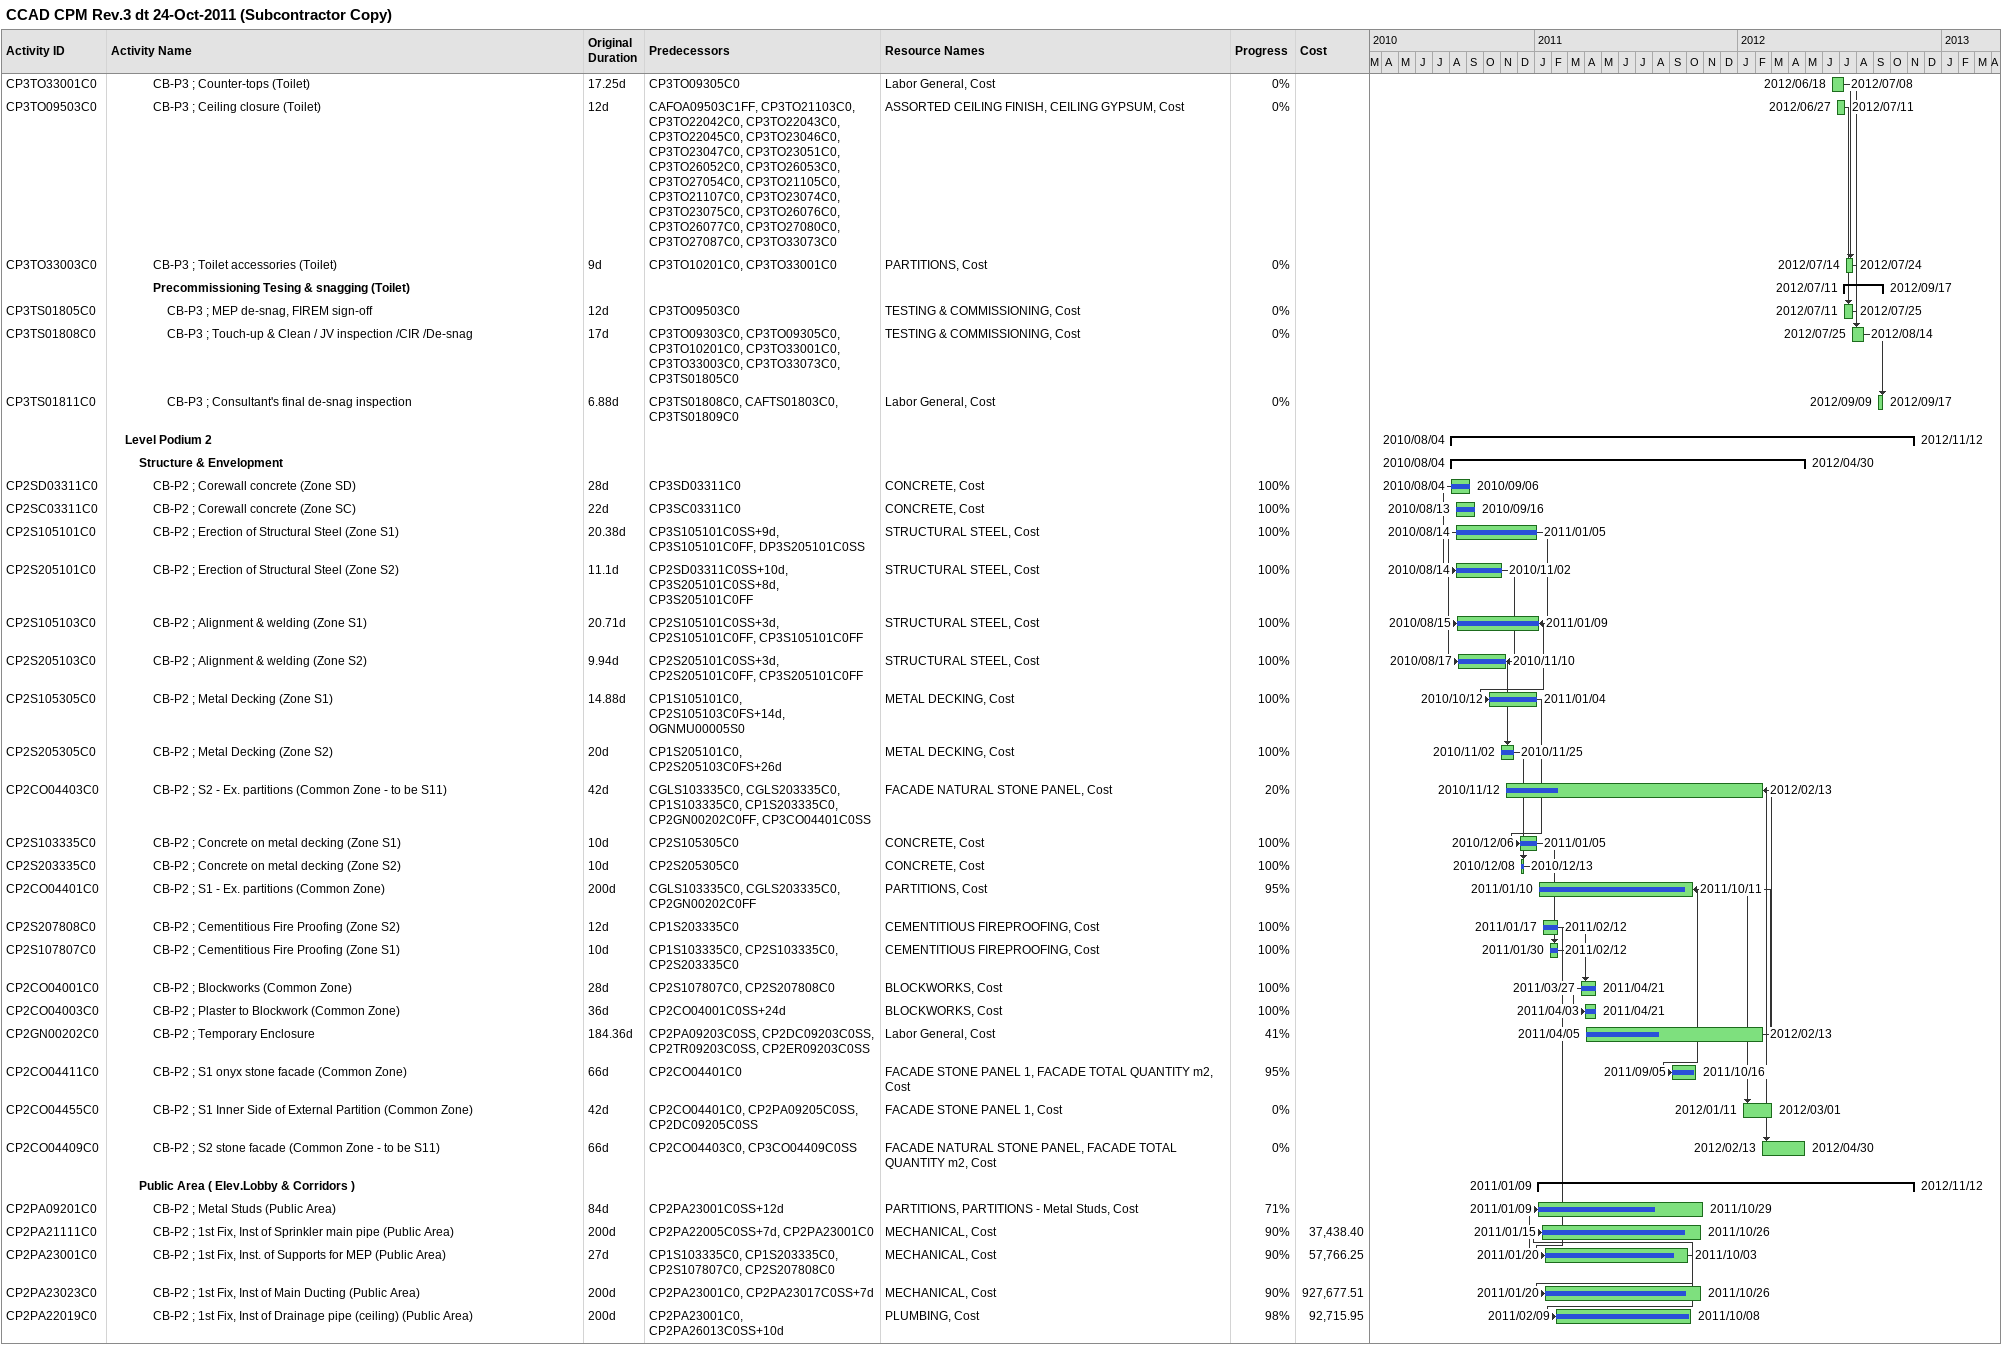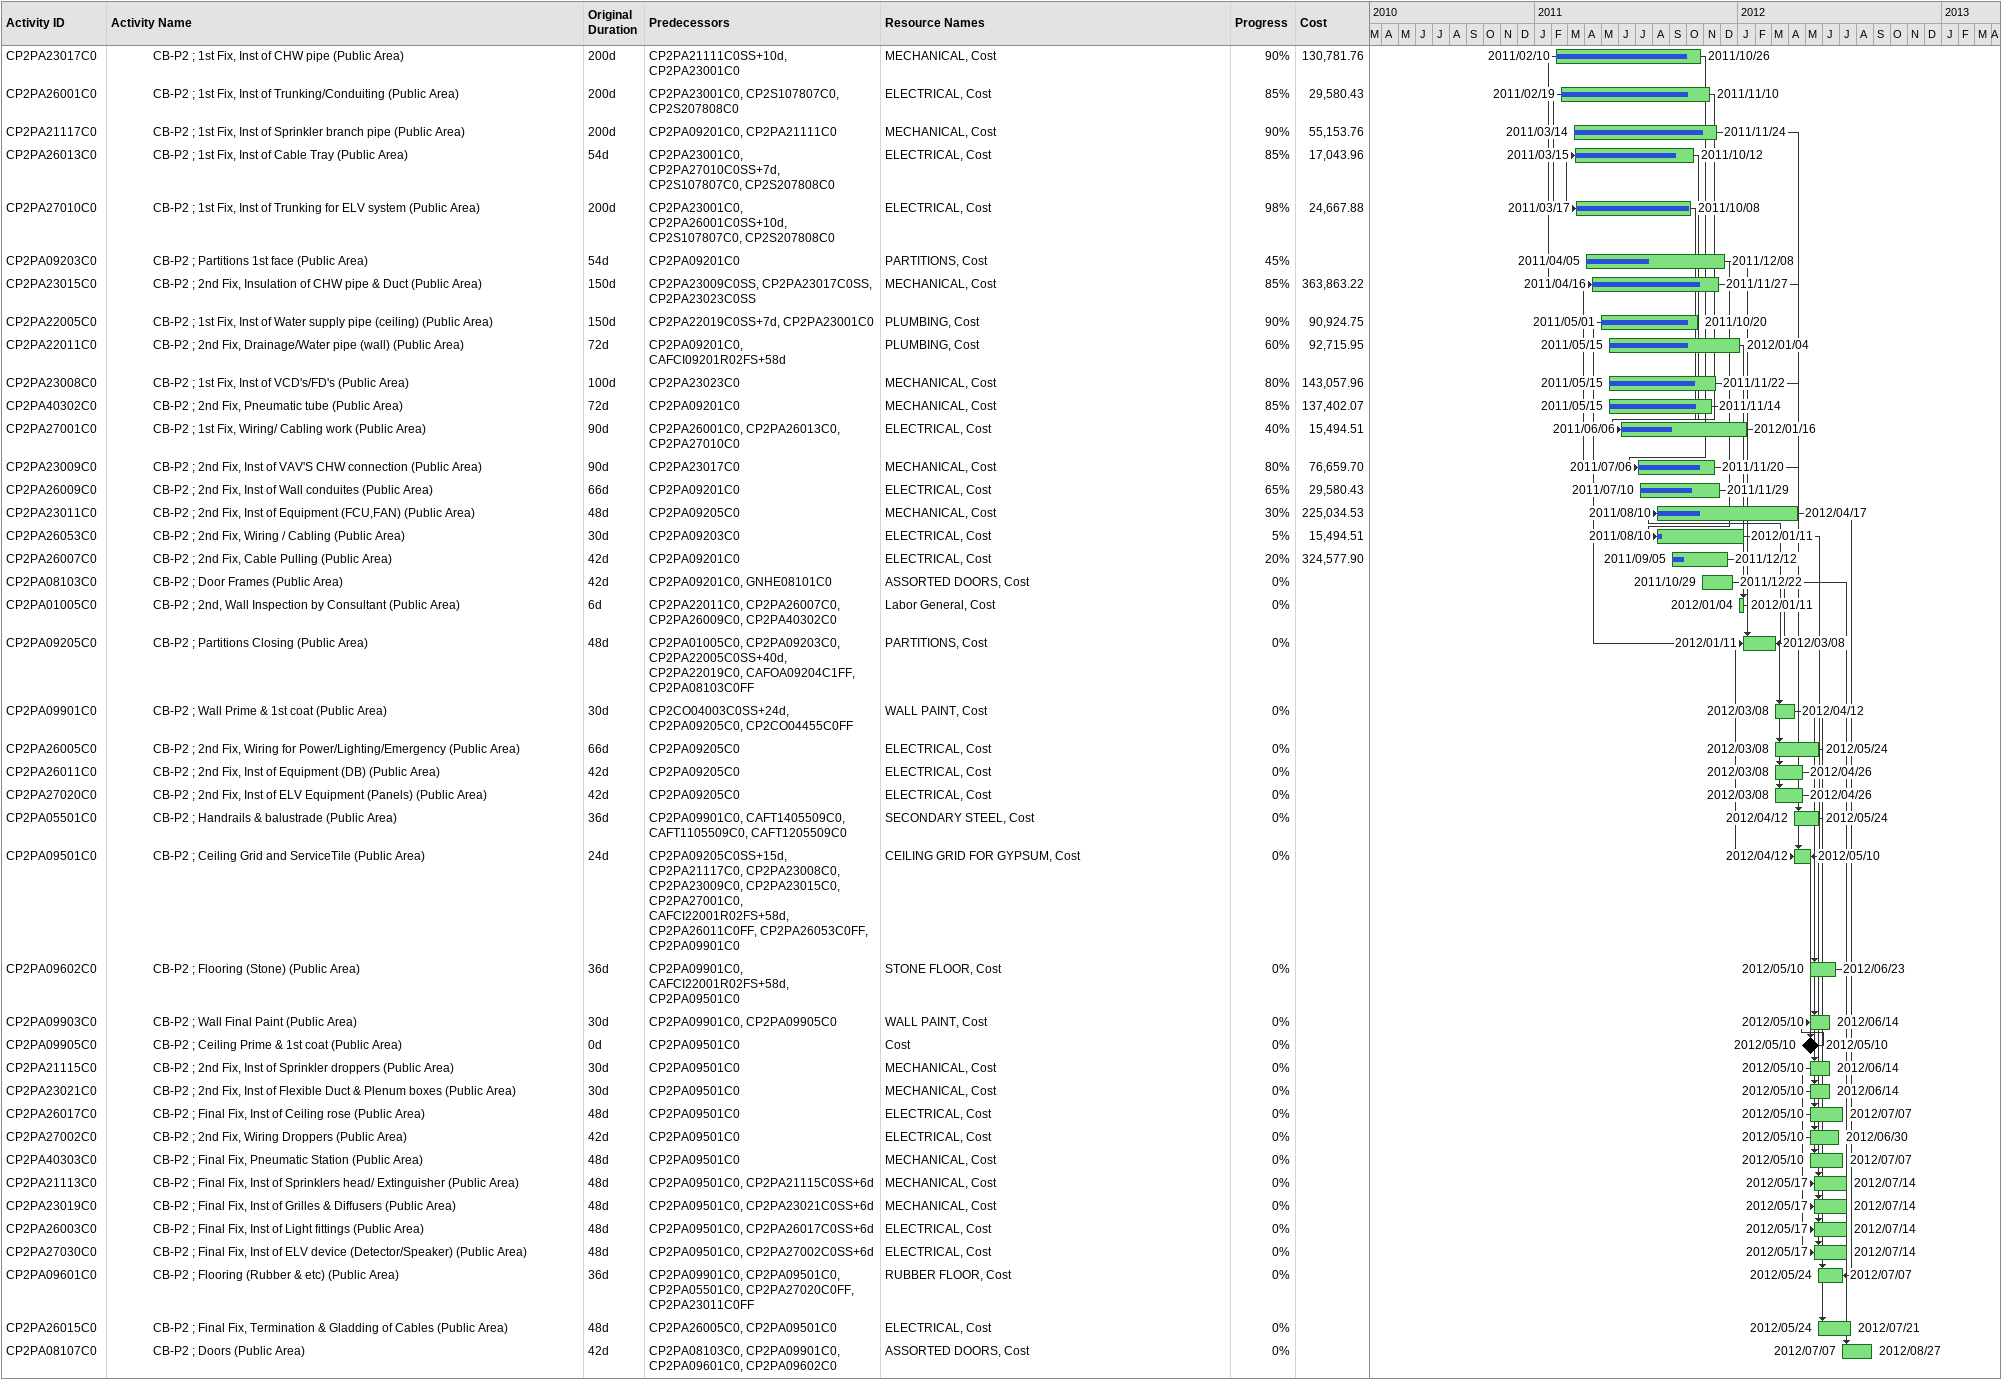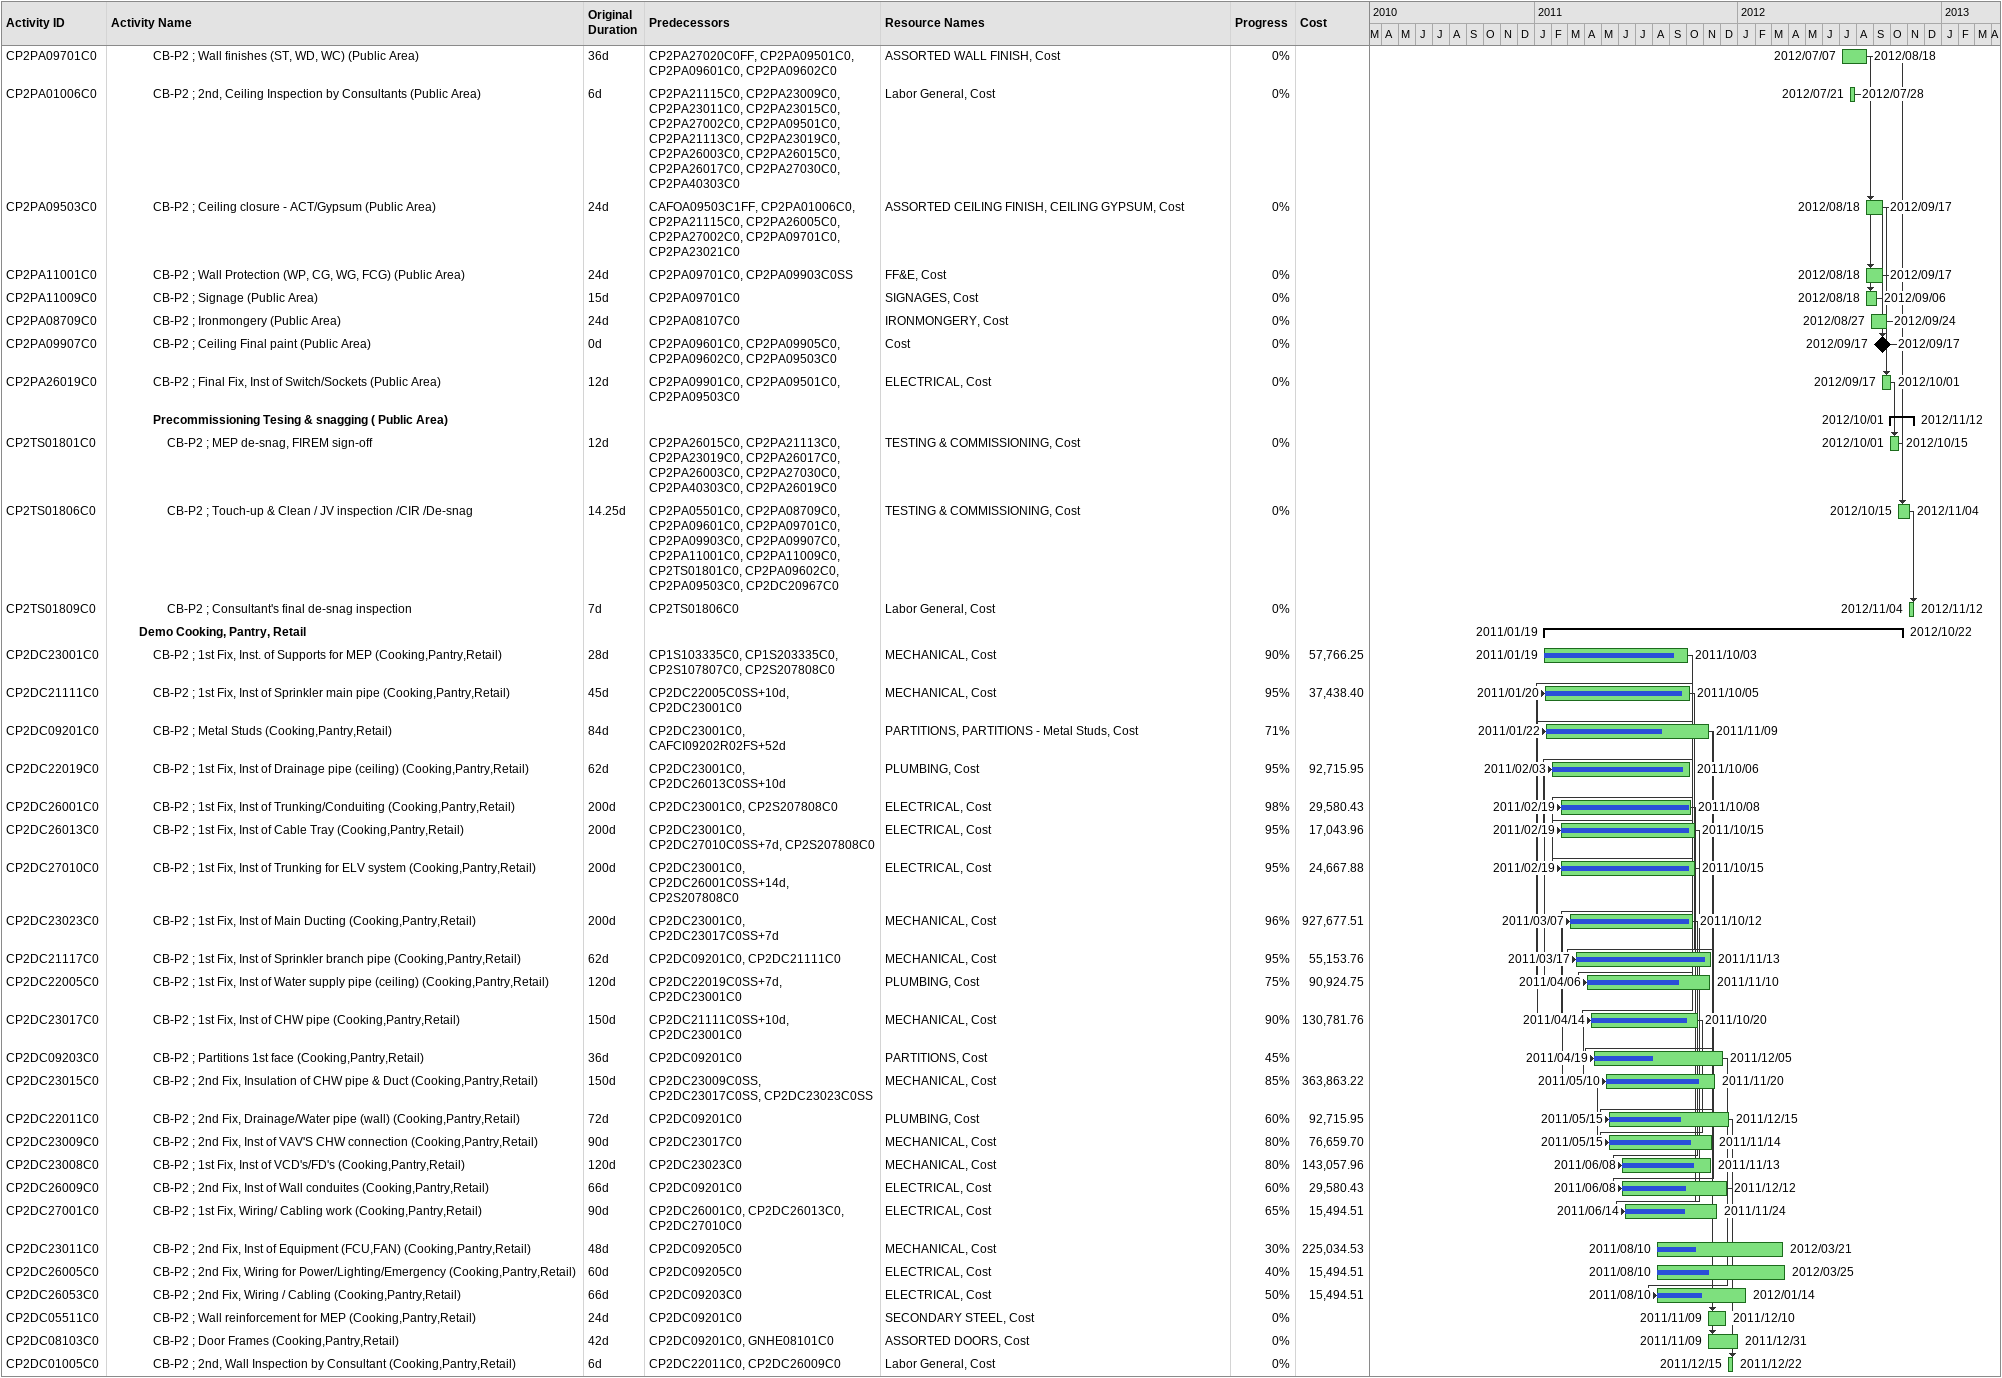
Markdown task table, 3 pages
CCAD CPM Rev.3 dt 24-Oct-2011 (Subcontractor Copy)

| ID | Level | Task | Original duration | Start | Finish | Predecessors | Resources | % complete | Cost |
|---|---|---|---|---|---|---|---|---|---|
| CP3TO33001C0 | 4 | CB-P3 ; Counter-tops (Toilet) | 17.25d | 2012-06-18 | 2012-07-08 | CP3TO09305C0 | Labor General, Cost | 0 |  |
| CP3TO09503C0 | 4 | CB-P3 ; Ceiling closure (Toilet) | 12d | 2012-06-27 | 2012-07-11 | CAFOA09503C1FF, CP3TO21103C0, CP3TO22042C0, CP3TO22043C0, CP3TO22045C0, CP3TO23046C0, CP3TO23047C0, CP3TO23051C0, CP3TO26052C0, CP3TO26053C0, CP3TO27054C0, CP3TO21105C0, CP3TO21107C0, CP3TO23074C0, CP3TO23075C0, CP3TO26076C0, CP3TO26077C0, CP3TO27080C0, CP3TO27087C0, CP3TO33073C0 | ASSORTED CEILING FINISH, CEILING GYPSUM, Cost | 0 |  |
| CP3TO33003C0 | 4 | CB-P3 ; Toilet accessories (Toilet) | 9d | 2012-07-14 | 2012-07-24 | CP3TO10201C0, CP3TO33001C0 | PARTITIONS, Cost | 0 |  |
|  | 4 | **Precommissioning Tesing & snagging (Toilet)** |  | 2012-07-11 | 2012-09-17 |  |  |  |  |
| CP3TS01805C0 | 5 | CB-P3 ; MEP de-snag, FIREM sign-off | 12d | 2012-07-11 | 2012-07-25 | CP3TO09503C0 | TESTING & COMMISSIONING, Cost | 0 |  |
| CP3TS01808C0 | 5 | CB-P3 ; Touch-up & Clean / JV inspection /CIR /De-snag | 17d | 2012-07-25 | 2012-08-14 | CP3TO09303C0, CP3TO09305C0, CP3TO10201C0, CP3TO33001C0, CP3TO33003C0, CP3TO33073C0, CP3TS01805C0 | TESTING & COMMISSIONING, Cost | 0 |  |
| CP3TS01811C0 | 5 | CB-P3 ; Consultant's final de-snag inspection | 6.88d | 2012-09-09 | 2012-09-17 | CP3TS01808C0, CAFTS01803C0, CP3TS01809C0 | Labor General, Cost | 0 |  |
|  | 2 | **Level Podium 2** |  | 2010-08-04 | 2012-11-12 |  |  |  |  |
|  | 3 | **Structure & Envelopment** |  | 2010-08-04 | 2012-04-30 |  |  |  |  |
| CP2SD03311C0 | 4 | CB-P2 ; Corewall concrete (Zone SD) | 28d | 2010-08-04 | 2010-09-06 | CP3SD03311C0 | CONCRETE, Cost | 100 |  |
| CP2SC03311C0 | 4 | CB-P2 ; Corewall concrete (Zone SC) | 22d | 2010-08-13 | 2010-09-16 | CP3SC03311C0 | CONCRETE, Cost | 100 |  |
| CP2S105101C0 | 4 | CB-P2 ; Erection of Structural Steel (Zone S1) | 20.38d | 2010-08-14 | 2011-01-05 | CP3S105101C0SS+9d, CP3S105101C0FF, DP3S205101C0SS | STRUCTURAL STEEL, Cost | 100 |  |
| CP2S205101C0 | 4 | CB-P2 ; Erection of Structural Steel (Zone S2) | 11.1d | 2010-08-14 | 2010-11-02 | CP2SD03311C0SS+10d, CP3S205101C0SS+8d, CP3S205101C0FF | STRUCTURAL STEEL, Cost | 100 |  |
| CP2S105103C0 | 4 | CB-P2 ; Alignment & welding (Zone S1) | 20.71d | 2010-08-15 | 2011-01-09 | CP2S105101C0SS+3d, CP2S105101C0FF, CP3S105101C0FF | STRUCTURAL STEEL, Cost | 100 |  |
| CP2S205103C0 | 4 | CB-P2 ; Alignment & welding (Zone S2) | 9.94d | 2010-08-17 | 2010-11-10 | CP2S205101C0SS+3d, CP2S205101C0FF, CP3S205101C0FF | STRUCTURAL STEEL, Cost | 100 |  |
| CP2S105305C0 | 4 | CB-P2 ; Metal Decking (Zone S1) | 14.88d | 2010-10-12 | 2011-01-04 | CP1S105101C0, CP2S105103C0FS+14d, OGNMU00005S0 | METAL DECKING, Cost | 100 |  |
| CP2S205305C0 | 4 | CB-P2 ; Metal Decking (Zone S2) | 20d | 2010-11-02 | 2010-11-25 | CP1S205101C0, CP2S205103C0FS+26d | METAL DECKING, Cost | 100 |  |
| CP2CO04403C0 | 4 | CB-P2 ; S2 - Ex. partitions (Common Zone - to be S11) | 42d | 2010-11-12 | 2012-02-13 | CGLS103335C0, CGLS203335C0, CP1S103335C0, CP1S203335C0, CP2GN00202C0FF, CP3CO04401C0SS | FACADE NATURAL STONE PANEL, Cost | 20 |  |
| CP2S103335C0 | 4 | CB-P2 ; Concrete on metal decking (Zone S1) | 10d | 2010-12-06 | 2011-01-05 | CP2S105305C0 | CONCRETE, Cost | 100 |  |
| CP2S203335C0 | 4 | CB-P2 ; Concrete on metal decking (Zone S2) | 10d | 2010-12-08 | 2010-12-13 | CP2S205305C0 | CONCRETE, Cost | 100 |  |
| CP2CO04401C0 | 4 | CB-P2 ; S1 - Ex. partitions (Common Zone) | 200d | 2011-01-10 | 2011-10-11 | CGLS103335C0, CGLS203335C0, CP2GN00202C0FF | PARTITIONS, Cost | 95 |  |
| CP2S207808C0 | 4 | CB-P2 ; Cementitious Fire Proofing (Zone S2) | 12d | 2011-01-17 | 2011-02-12 | CP1S203335C0 | CEMENTITIOUS FIREPROOFING, Cost | 100 |  |
| CP2S107807C0 | 4 | CB-P2 ; Cementitious Fire Proofing (Zone S1) | 10d | 2011-01-30 | 2011-02-12 | CP1S103335C0, CP2S103335C0, CP2S203335C0 | CEMENTITIOUS FIREPROOFING, Cost | 100 |  |
| CP2CO04001C0 | 4 | CB-P2 ; Blockworks (Common Zone) | 28d | 2011-03-27 | 2011-04-21 | CP2S107807C0, CP2S207808C0 | BLOCKWORKS, Cost | 100 |  |
| CP2CO04003C0 | 4 | CB-P2 ; Plaster to Blockwork (Common Zone) | 36d | 2011-04-03 | 2011-04-21 | CP2CO04001C0SS+24d | BLOCKWORKS, Cost | 100 |  |
| CP2GN00202C0 | 4 | CB-P2 ; Temporary Enclosure | 184.36d | 2011-04-05 | 2012-02-13 | CP2PA09203C0SS, CP2DC09203C0SS, CP2TR09203C0SS, CP2ER09203C0SS | Labor General, Cost | 41 |  |
| CP2CO04411C0 | 4 | CB-P2 ; S1 onyx stone facade (Common Zone) | 66d | 2011-09-05 | 2011-10-16 | CP2CO04401C0 | FACADE STONE PANEL 1, FACADE TOTAL QUANTITY m2, Cost | 95 |  |
| CP2CO04455C0 | 4 | CB-P2 ; S1 Inner Side of External Partition (Common Zone) | 42d | 2012-01-11 | 2012-03-01 | CP2CO04401C0, CP2PA09205C0SS, CP2DC09205C0SS | FACADE STONE PANEL 1, Cost | 0 |  |
| CP2CO04409C0 | 4 | CB-P2 ; S2 stone facade (Common Zone - to be S11) | 66d | 2012-02-13 | 2012-04-30 | CP2CO04403C0, CP3CO04409C0SS | FACADE NATURAL STONE PANEL, FACADE TOTAL QUANTITY m2, Cost | 0 |  |
|  | 3 | **Public Area ( Elev.Lobby & Corridors )** |  | 2011-01-09 | 2012-11-12 |  |  |  |  |
| CP2PA09201C0 | 4 | CB-P2 ; Metal Studs (Public Area) | 84d | 2011-01-09 | 2011-10-29 | CP2PA23001C0SS+12d | PARTITIONS, PARTITIONS - Metal Studs, Cost | 71 |  |
| CP2PA21111C0 | 4 | CB-P2 ; 1st Fix, Inst of Sprinkler main pipe (Public Area) | 200d | 2011-01-15 | 2011-10-26 | CP2PA22005C0SS+7d, CP2PA23001C0 | MECHANICAL, Cost | 90 | 37438.40 |
| CP2PA23001C0 | 4 | CB-P2 ; 1st Fix, Inst. of Supports for MEP (Public Area) | 27d | 2011-01-20 | 2011-10-03 | CP1S103335C0, CP1S203335C0, CP2S107807C0, CP2S207808C0 | MECHANICAL, Cost | 90 | 57766.25 |
| CP2PA23023C0 | 4 | CB-P2 ; 1st Fix, Inst of Main Ducting (Public Area) | 200d | 2011-01-20 | 2011-10-26 | CP2PA23001C0, CP2PA23017C0SS+7d | MECHANICAL, Cost | 90 | 927677.51 |
| CP2PA22019C0 | 4 | CB-P2 ; 1st Fix, Inst of Drainage pipe (ceiling) (Public Area) | 200d | 2011-02-09 | 2011-10-08 | CP2PA23001C0, CP2PA26013C0SS+10d | PLUMBING, Cost | 98 | 92715.95 |
| CP2PA23017C0 | 4 | CB-P2 ; 1st Fix, Inst of CHW pipe (Public Area) | 200d | 2011-02-10 | 2011-10-26 | CP2PA21111C0SS+10d, CP2PA23001C0 | MECHANICAL, Cost | 90 | 130781.76 |
| CP2PA26001C0 | 4 | CB-P2 ; 1st Fix, Inst of Trunking/Conduiting (Public Area) | 200d | 2011-02-19 | 2011-11-10 | CP2PA23001C0, CP2S107807C0, CP2S207808C0 | ELECTRICAL, Cost | 85 | 29580.43 |
| CP2PA21117C0 | 4 | CB-P2 ; 1st Fix, Inst of Sprinkler branch pipe (Public Area) | 200d | 2011-03-14 | 2011-11-24 | CP2PA09201C0, CP2PA21111C0 | MECHANICAL, Cost | 90 | 55153.76 |
| CP2PA26013C0 | 4 | CB-P2 ; 1st Fix, Inst of Cable Tray (Public Area) | 54d | 2011-03-15 | 2011-10-12 | CP2PA23001C0, CP2PA27010C0SS+7d, CP2S107807C0, CP2S207808C0 | ELECTRICAL, Cost | 85 | 17043.96 |
| CP2PA27010C0 | 4 | CB-P2 ; 1st Fix, Inst of Trunking for ELV system (Public Area) | 200d | 2011-03-17 | 2011-10-08 | CP2PA23001C0, CP2PA26001C0SS+10d, CP2S107807C0, CP2S207808C0 | ELECTRICAL, Cost | 98 | 24667.88 |
| CP2PA09203C0 | 4 | CB-P2 ; Partitions 1st face (Public Area) | 54d | 2011-04-05 | 2011-12-08 | CP2PA09201C0 | PARTITIONS, Cost | 45 |  |
| CP2PA23015C0 | 4 | CB-P2 ; 2nd Fix, Insulation of CHW pipe & Duct (Public Area) | 150d | 2011-04-16 | 2011-11-27 | CP2PA23009C0SS, CP2PA23017C0SS, CP2PA23023C0SS | MECHANICAL, Cost | 85 | 363863.22 |
| CP2PA22005C0 | 4 | CB-P2 ; 1st Fix, Inst of Water supply pipe (ceiling) (Public Area) | 150d | 2011-05-01 | 2011-10-20 | CP2PA22019C0SS+7d, CP2PA23001C0 | PLUMBING, Cost | 90 | 90924.75 |
| CP2PA22011C0 | 4 | CB-P2 ; 2nd Fix, Drainage/Water pipe (wall) (Public Area) | 72d | 2011-05-15 | 2012-01-04 | CP2PA09201C0, CAFCI09201R02FS+58d | PLUMBING, Cost | 60 | 92715.95 |
| CP2PA23008C0 | 4 | CB-P2 ; 1st Fix, Inst of VCD's/FD's (Public Area) | 100d | 2011-05-15 | 2011-11-22 | CP2PA23023C0 | MECHANICAL, Cost | 80 | 143057.96 |
| CP2PA40302C0 | 4 | CB-P2 ; 2nd Fix, Pneumatic tube (Public Area) | 72d | 2011-05-15 | 2011-11-14 | CP2PA09201C0 | MECHANICAL, Cost | 85 | 137402.07 |
| CP2PA27001C0 | 4 | CB-P2 ; 1st Fix, Wiring/ Cabling work (Public Area) | 90d | 2011-06-06 | 2012-01-16 | CP2PA26001C0, CP2PA26013C0, CP2PA27010C0 | ELECTRICAL, Cost | 40 | 15494.51 |
| CP2PA23009C0 | 4 | CB-P2 ; 2nd Fix, Inst of VAV'S CHW connection (Public Area) | 90d | 2011-07-06 | 2011-11-20 | CP2PA23017C0 | MECHANICAL, Cost | 80 | 76659.70 |
| CP2PA26009C0 | 4 | CB-P2 ; 2nd Fix, Inst of Wall conduites (Public Area) | 66d | 2011-07-10 | 2011-11-29 | CP2PA09201C0 | ELECTRICAL, Cost | 65 | 29580.43 |
| CP2PA23011C0 | 4 | CB-P2 ; 2nd Fix, Inst of Equipment (FCU,FAN) (Public Area) | 48d | 2011-08-10 | 2012-04-17 | CP2PA09205C0 | MECHANICAL, Cost | 30 | 225034.53 |
| CP2PA26053C0 | 4 | CB-P2 ; 2nd Fix, Wiring / Cabling (Public Area) | 30d | 2011-08-10 | 2012-01-11 | CP2PA09203C0 | ELECTRICAL, Cost | 5 | 15494.51 |
| CP2PA26007C0 | 4 | CB-P2 ; 2nd Fix, Cable Pulling (Public Area) | 42d | 2011-09-05 | 2011-12-12 | CP2PA09201C0 | ELECTRICAL, Cost | 20 | 324577.90 |
| CP2PA08103C0 | 4 | CB-P2 ; Door Frames (Public Area) | 42d | 2011-10-29 | 2011-12-22 | CP2PA09201C0, GNHE08101C0 | ASSORTED DOORS, Cost | 0 |  |
| CP2PA01005C0 | 4 | CB-P2 ; 2nd, Wall Inspection by Consultant (Public Area) | 6d | 2012-01-04 | 2012-01-11 | CP2PA22011C0, CP2PA26007C0, CP2PA26009C0, CP2PA40302C0 | Labor General, Cost | 0 |  |
| CP2PA09205C0 | 4 | CB-P2 ; Partitions Closing (Public Area) | 48d | 2012-01-11 | 2012-03-08 | CP2PA01005C0, CP2PA09203C0, CP2PA22005C0SS+40d, CP2PA22019C0, CAFOA09204C1FF, CP2PA08103C0FF | PARTITIONS, Cost | 0 |  |
| CP2PA09901C0 | 4 | CB-P2 ; Wall Prime & 1st coat (Public Area) | 30d | 2012-03-08 | 2012-04-12 | CP2CO04003C0SS+24d, CP2PA09205C0, CP2CO04455C0FF | WALL PAINT, Cost | 0 |  |
| CP2PA26005C0 | 4 | CB-P2 ; 2nd Fix, Wiring for Power/Lighting/Emergency (Public Area) | 66d | 2012-03-08 | 2012-05-24 | CP2PA09205C0 | ELECTRICAL, Cost | 0 |  |
| CP2PA26011C0 | 4 | CB-P2 ; 2nd Fix, Inst of Equipment (DB) (Public Area) | 42d | 2012-03-08 | 2012-04-26 | CP2PA09205C0 | ELECTRICAL, Cost | 0 |  |
| CP2PA27020C0 | 4 | CB-P2 ; 2nd Fix, Inst of ELV Equipment (Panels) (Public Area) | 42d | 2012-03-08 | 2012-04-26 | CP2PA09205C0 | ELECTRICAL, Cost | 0 |  |
| CP2PA05501C0 | 4 | CB-P2 ; Handrails & balustrade (Public Area) | 36d | 2012-04-12 | 2012-05-24 | CP2PA09901C0, CAFT1405509C0, CAFT1105509C0, CAFT1205509C0 | SECONDARY STEEL, Cost | 0 |  |
| CP2PA09501C0 | 4 | CB-P2 ; Ceiling Grid and ServiceTile (Public Area) | 24d | 2012-04-12 | 2012-05-10 | CP2PA09205C0SS+15d, CP2PA21117C0, CP2PA23008C0, CP2PA23009C0, CP2PA23015C0, CP2PA27001C0, CAFCI22001R02FS+58d, CP2PA26011C0FF, CP2PA26053C0FF, CP2PA09901C0 | CEILING GRID FOR GYPSUM, Cost | 0 |  |
| CP2PA09602C0 | 4 | CB-P2 ; Flooring (Stone) (Public Area) | 36d | 2012-05-10 | 2012-06-23 | CP2PA09901C0, CAFCI22001R02FS+58d, CP2PA09501C0 | STONE FLOOR, Cost | 0 |  |
| CP2PA09903C0 | 4 | CB-P2 ; Wall Final Paint (Public Area) | 30d | 2012-05-10 | 2012-06-14 | CP2PA09901C0, CP2PA09905C0 | WALL PAINT, Cost | 0 |  |
| CP2PA09905C0 | 4 | CB-P2 ; Ceiling Prime & 1st coat (Public Area) | 0d | 2012-05-10 | 2012-05-10 | CP2PA09501C0 | Cost | 0 |  |
| CP2PA21115C0 | 4 | CB-P2 ; 2nd Fix, Inst of Sprinkler droppers (Public Area) | 30d | 2012-05-10 | 2012-06-14 | CP2PA09501C0 | MECHANICAL, Cost | 0 |  |
| CP2PA23021C0 | 4 | CB-P2 ; 2nd Fix, Inst of Flexible Duct & Plenum boxes (Public Area) | 30d | 2012-05-10 | 2012-06-14 | CP2PA09501C0 | MECHANICAL, Cost | 0 |  |
| CP2PA26017C0 | 4 | CB-P2 ; Final Fix, Inst of Ceiling rose (Public Area) | 48d | 2012-05-10 | 2012-07-07 | CP2PA09501C0 | ELECTRICAL, Cost | 0 |  |
| CP2PA27002C0 | 4 | CB-P2 ; 2nd Fix, Wiring Droppers (Public Area) | 42d | 2012-05-10 | 2012-06-30 | CP2PA09501C0 | ELECTRICAL, Cost | 0 |  |
| CP2PA40303C0 | 4 | CB-P2 ; Final Fix, Pneumatic Station (Public Area) | 48d | 2012-05-10 | 2012-07-07 | CP2PA09501C0 | MECHANICAL, Cost | 0 |  |
| CP2PA21113C0 | 4 | CB-P2 ; Final Fix, Inst of Sprinklers head/ Extinguisher (Public Area) | 48d | 2012-05-17 | 2012-07-14 | CP2PA09501C0, CP2PA21115C0SS+6d | MECHANICAL, Cost | 0 |  |
| CP2PA23019C0 | 4 | CB-P2 ; Final Fix, Inst of Grilles & Diffusers (Public Area) | 48d | 2012-05-17 | 2012-07-14 | CP2PA09501C0, CP2PA23021C0SS+6d | MECHANICAL, Cost | 0 |  |
| CP2PA26003C0 | 4 | CB-P2 ; Final Fix, Inst of Light fittings (Public Area) | 48d | 2012-05-17 | 2012-07-14 | CP2PA09501C0, CP2PA26017C0SS+6d | ELECTRICAL, Cost | 0 |  |
| CP2PA27030C0 | 4 | CB-P2 ; Final Fix, Inst of ELV device (Detector/Speaker) (Public Area) | 48d | 2012-05-17 | 2012-07-14 | CP2PA09501C0, CP2PA27002C0SS+6d | ELECTRICAL, Cost | 0 |  |
| CP2PA09601C0 | 4 | CB-P2 ; Flooring (Rubber & etc) (Public Area) | 36d | 2012-05-24 | 2012-07-07 | CP2PA09901C0, CP2PA09501C0, CP2PA05501C0, CP2PA27020C0FF, CP2PA23011C0FF | RUBBER FLOOR, Cost | 0 |  |
| CP2PA26015C0 | 4 | CB-P2 ; Final Fix, Termination & Gladding of Cables (Public Area) | 48d | 2012-05-24 | 2012-07-21 | CP2PA26005C0, CP2PA09501C0 | ELECTRICAL, Cost | 0 |  |
| CP2PA08107C0 | 4 | CB-P2 ; Doors (Public Area) | 42d | 2012-07-07 | 2012-08-27 | CP2PA08103C0, CP2PA09901C0, CP2PA09601C0, CP2PA09602C0 | ASSORTED DOORS, Cost | 0 |  |
| CP2PA09701C0 | 4 | CB-P2 ; Wall finishes (ST, WD, WC) (Public Area) | 36d | 2012-07-07 | 2012-08-18 | CP2PA27020C0FF, CP2PA09501C0, CP2PA09601C0, CP2PA09602C0 | ASSORTED WALL FINISH, Cost | 0 |  |
| CP2PA01006C0 | 4 | CB-P2 ; 2nd, Ceiling Inspection by Consultants (Public Area) | 6d | 2012-07-21 | 2012-07-28 | CP2PA21115C0, CP2PA23009C0, CP2PA23011C0, CP2PA23015C0, CP2PA27002C0, CP2PA09501C0, CP2PA21113C0, CP2PA23019C0, CP2PA26003C0, CP2PA26015C0, CP2PA26017C0, CP2PA27030C0, CP2PA40303C0 | Labor General, Cost | 0 |  |
| CP2PA09503C0 | 4 | CB-P2 ; Ceiling closure - ACT/Gypsum (Public Area) | 24d | 2012-08-18 | 2012-09-17 | CAFOA09503C1FF, CP2PA01006C0, CP2PA21115C0, CP2PA26005C0, CP2PA27002C0, CP2PA09701C0, CP2PA23021C0 | ASSORTED CEILING FINISH, CEILING GYPSUM, Cost | 0 |  |
| CP2PA11001C0 | 4 | CB-P2 ; Wall Protection (WP, CG, WG, FCG) (Public Area) | 24d | 2012-08-18 | 2012-09-17 | CP2PA09701C0, CP2PA09903C0SS | FF&E, Cost | 0 |  |
| CP2PA11009C0 | 4 | CB-P2 ; Signage (Public Area) | 15d | 2012-08-18 | 2012-09-06 | CP2PA09701C0 | SIGNAGES, Cost | 0 |  |
| CP2PA08709C0 | 4 | CB-P2 ; Ironmongery (Public Area) | 24d | 2012-08-27 | 2012-09-24 | CP2PA08107C0 | IRONMONGERY, Cost | 0 |  |
| CP2PA09907C0 | 4 | CB-P2 ; Ceiling Final paint (Public Area) | 0d | 2012-09-17 | 2012-09-17 | CP2PA09601C0, CP2PA09905C0, CP2PA09602C0, CP2PA09503C0 | Cost | 0 |  |
| CP2PA26019C0 | 4 | CB-P2 ; Final Fix, Inst of Switch/Sockets (Public Area) | 12d | 2012-09-17 | 2012-10-01 | CP2PA09901C0, CP2PA09501C0, CP2PA09503C0 | ELECTRICAL, Cost | 0 |  |
|  | 4 | **Precommissioning Tesing & snagging ( Public Area)** |  | 2012-10-01 | 2012-11-12 |  |  |  |  |
| CP2TS01801C0 | 5 | CB-P2 ; MEP de-snag, FIREM sign-off | 12d | 2012-10-01 | 2012-10-15 | CP2PA26015C0, CP2PA21113C0, CP2PA23019C0, CP2PA26017C0, CP2PA26003C0, CP2PA27030C0, CP2PA40303C0, CP2PA26019C0 | TESTING & COMMISSIONING, Cost | 0 |  |
| CP2TS01806C0 | 5 | CB-P2 ; Touch-up & Clean / JV inspection /CIR /De-snag | 14.25d | 2012-10-15 | 2012-11-04 | CP2PA05501C0, CP2PA08709C0, CP2PA09601C0, CP2PA09701C0, CP2PA09903C0, CP2PA09907C0, CP2PA11001C0, CP2PA11009C0, CP2TS01801C0, CP2PA09602C0, CP2PA09503C0, CP2DC20967C0 | TESTING & COMMISSIONING, Cost | 0 |  |
| CP2TS01809C0 | 5 | CB-P2 ; Consultant's final de-snag inspection | 7d | 2012-11-04 | 2012-11-12 | CP2TS01806C0 | Labor General, Cost | 0 |  |
|  | 3 | **Demo Cooking, Pantry, Retail** |  | 2011-01-19 | 2012-10-22 |  |  |  |  |
| CP2DC23001C0 | 4 | CB-P2 ; 1st Fix, Inst. of Supports for MEP (Cooking,Pantry,Retail) | 28d | 2011-01-19 | 2011-10-03 | CP1S103335C0, CP1S203335C0, CP2S107807C0, CP2S207808C0 | MECHANICAL, Cost | 90 | 57766.25 |
| CP2DC21111C0 | 4 | CB-P2 ; 1st Fix, Inst of Sprinkler main pipe (Cooking,Pantry,Retail) | 45d | 2011-01-20 | 2011-10-05 | CP2DC22005C0SS+10d, CP2DC23001C0 | MECHANICAL, Cost | 95 | 37438.40 |
| CP2DC09201C0 | 4 | CB-P2 ; Metal Studs (Cooking,Pantry,Retail) | 84d | 2011-01-22 | 2011-11-09 | CP2DC23001C0, CAFCI09202R02FS+52d | PARTITIONS, PARTITIONS - Metal Studs, Cost | 71 |  |
| CP2DC22019C0 | 4 | CB-P2 ; 1st Fix, Inst of Drainage pipe (ceiling) (Cooking,Pantry,Retail) | 62d | 2011-02-03 | 2011-10-06 | CP2DC23001C0, CP2DC26013C0SS+10d | PLUMBING, Cost | 95 | 92715.95 |
| CP2DC26001C0 | 4 | CB-P2 ; 1st Fix, Inst of Trunking/Conduiting (Cooking,Pantry,Retail) | 200d | 2011-02-19 | 2011-10-08 | CP2DC23001C0, CP2S207808C0 | ELECTRICAL, Cost | 98 | 29580.43 |
| CP2DC26013C0 | 4 | CB-P2 ; 1st Fix, Inst of Cable Tray (Cooking,Pantry,Retail) | 200d | 2011-02-19 | 2011-10-15 | CP2DC23001C0, CP2DC27010C0SS+7d, CP2S207808C0 | ELECTRICAL, Cost | 95 | 17043.96 |
| CP2DC27010C0 | 4 | CB-P2 ; 1st Fix, Inst of Trunking for ELV system (Cooking,Pantry,Retail) | 200d | 2011-02-19 | 2011-10-15 | CP2DC23001C0, CP2DC26001C0SS+14d, CP2S207808C0 | ELECTRICAL, Cost | 95 | 24667.88 |
| CP2DC23023C0 | 4 | CB-P2 ; 1st Fix, Inst of Main Ducting (Cooking,Pantry,Retail) | 200d | 2011-03-07 | 2011-10-12 | CP2DC23001C0, CP2DC23017C0SS+7d | MECHANICAL, Cost | 96 | 927677.51 |
| CP2DC21117C0 | 4 | CB-P2 ; 1st Fix, Inst of Sprinkler branch pipe (Cooking,Pantry,Retail) | 62d | 2011-03-17 | 2011-11-13 | CP2DC09201C0, CP2DC21111C0 | MECHANICAL, Cost | 95 | 55153.76 |
| CP2DC22005C0 | 4 | CB-P2 ; 1st Fix, Inst of Water supply pipe (ceiling) (Cooking,Pantry,Retail) | 120d | 2011-04-06 | 2011-11-10 | CP2DC22019C0SS+7d, CP2DC23001C0 | PLUMBING, Cost | 75 | 90924.75 |
| CP2DC23017C0 | 4 | CB-P2 ; 1st Fix, Inst of CHW pipe (Cooking,Pantry,Retail) | 150d | 2011-04-14 | 2011-10-20 | CP2DC21111C0SS+10d, CP2DC23001C0 | MECHANICAL, Cost | 90 | 130781.76 |
| CP2DC09203C0 | 4 | CB-P2 ; Partitions 1st face (Cooking,Pantry,Retail) | 36d | 2011-04-19 | 2011-12-05 | CP2DC09201C0 | PARTITIONS, Cost | 45 |  |
| CP2DC23015C0 | 4 | CB-P2 ; 2nd Fix, Insulation of CHW pipe & Duct (Cooking,Pantry,Retail) | 150d | 2011-05-10 | 2011-11-20 | CP2DC23009C0SS, CP2DC23017C0SS, CP2DC23023C0SS | MECHANICAL, Cost | 85 | 363863.22 |
| CP2DC22011C0 | 4 | CB-P2 ; 2nd Fix, Drainage/Water pipe (wall) (Cooking,Pantry,Retail) | 72d | 2011-05-15 | 2011-12-15 | CP2DC09201C0 | PLUMBING, Cost | 60 | 92715.95 |
| CP2DC23009C0 | 4 | CB-P2 ; 2nd Fix, Inst of VAV'S CHW connection (Cooking,Pantry,Retail) | 90d | 2011-05-15 | 2011-11-14 | CP2DC23017C0 | MECHANICAL, Cost | 80 | 76659.70 |
| CP2DC23008C0 | 4 | CB-P2 ; 1st Fix, Inst of VCD's/FD's (Cooking,Pantry,Retail) | 120d | 2011-06-08 | 2011-11-13 | CP2DC23023C0 | MECHANICAL, Cost | 80 | 143057.96 |
| CP2DC26009C0 | 4 | CB-P2 ; 2nd Fix, Inst of Wall conduites (Cooking,Pantry,Retail) | 66d | 2011-06-08 | 2011-12-12 | CP2DC09201C0 | ELECTRICAL, Cost | 60 | 29580.43 |
| CP2DC27001C0 | 4 | CB-P2 ; 1st Fix, Wiring/ Cabling work (Cooking,Pantry,Retail) | 90d | 2011-06-14 | 2011-11-24 | CP2DC26001C0, CP2DC26013C0, CP2DC27010C0 | ELECTRICAL, Cost | 65 | 15494.51 |
| CP2DC23011C0 | 4 | CB-P2 ; 2nd Fix, Inst of Equipment (FCU,FAN) (Cooking,Pantry,Retail) | 48d | 2011-08-10 | 2012-03-21 | CP2DC09205C0 | MECHANICAL, Cost | 30 | 225034.53 |
| CP2DC26005C0 | 4 | CB-P2 ; 2nd Fix, Wiring for Power/Lighting/Emergency (Cooking,Pantry,Retail) | 60d | 2011-08-10 | 2012-03-25 | CP2DC09205C0 | ELECTRICAL, Cost | 40 | 15494.51 |
| CP2DC26053C0 | 4 | CB-P2 ; 2nd Fix, Wiring / Cabling (Cooking,Pantry,Retail) | 66d | 2011-08-10 | 2012-01-14 | CP2DC09203C0 | ELECTRICAL, Cost | 50 | 15494.51 |
| CP2DC05511C0 | 4 | CB-P2 ; Wall reinforcement for MEP (Cooking,Pantry,Retail) | 24d | 2011-11-09 | 2011-12-10 | CP2DC09201C0 | SECONDARY STEEL, Cost | 0 |  |
| CP2DC08103C0 | 4 | CB-P2 ; Door Frames (Cooking,Pantry,Retail) | 42d | 2011-11-09 | 2011-12-31 | CP2DC09201C0, GNHE08101C0 | ASSORTED DOORS, Cost | 0 |  |
| CP2DC01005C0 | 4 | CB-P2 ; 2nd, Wall Inspection by Consultant (Cooking,Pantry,Retail) | 6d | 2011-12-15 | 2011-12-22 | CP2DC22011C0, CP2DC26009C0 | Labor General, Cost | 0 |  |
